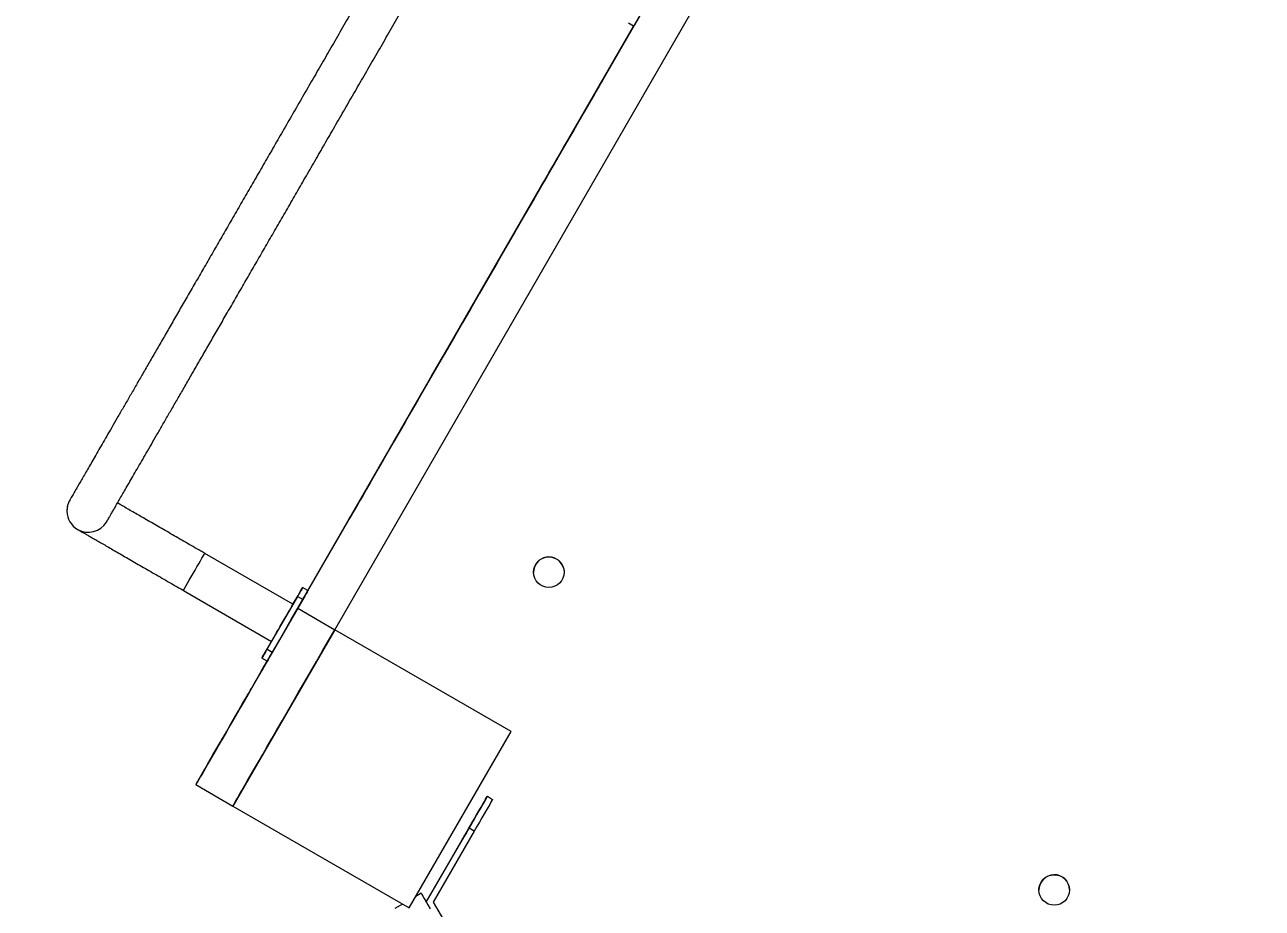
# Model space of a CAD drawing. Header units: millimetres. Extents: x -5411 to 4453, y -4856 to 4572.
# Drawn here: x -1507 to -899, y 658 to 1092 of the extents above; entities that cross this region are included whole.
import ezdxf

# ---------------------------------------------------------------- set-up
doc = ezdxf.new("R2010")
doc.units = ezdxf.units.MM
for name, color, linetype in [('DIKOM_ОБЪЕКТ', 7, 'Continuous'), ('DIKOM_РАЗМЕР_ЗОНА', 7, 'Continuous'), ('DIKOM_РАЗМЕР_ОБЪЕКТА', 7, 'Continuous')]:
    doc.layers.add(name, color=color, linetype=linetype)
doc.styles.add('style1', font='arial.ttf', dxfattribs={"width": 0.8})
doc.dimstyles.new('1-50', dxfattribs={"dimtxt": 300, "dimasz": 200, "dimexe": 100, "dimexo": 0, "dimgap": 100, "dimtad": 1, "dimdec": 0, "dimtxsty": 'style1', "dimcen": 0, "dimclrd": 7, "dimclre": 7, "dimadec": 1, "dimazin": 2, "dimtfac": 1, "dimtdec": 0, "dimtmove": 1, "dimatfit": 3, "dimfxl": 0, "dimlwd": 25, "dimlwe": 18, "dimarcsym": 0})

# ---------------------------------------------------------------- blocks, each defined once
blk = doc.blocks.new('*D18')
at = {"layer": 'Defpoints', "color": 0, "transparency": 16777216}
for p in [(2387.05, 2132.04), (-2288.17, -1197.55), (-2288.17, -4149.78)]:
    blk.add_point(p, dxfattribs=at)
at = {"layer": 'DIKOM_РАЗМЕР_ОБЪЕКТА', "color": 7, "lineweight": 18, "transparency": 16777216}
for p, q in [((2387.05, 2132.04), (2387.05, -4249.78)), ((-2288.17, -1197.55), (-2288.17, -4249.78))]:
    blk.add_line(p, q, dxfattribs=at)
at = {"layer": 'DIKOM_РАЗМЕР_ОБЪЕКТА', "color": 7, "lineweight": 25, "transparency": 16777216}
blk.add_line((2187.05, -4149.78), (-2088.17, -4149.78), dxfattribs=at)
at = {"layer": 'DIKOM_РАЗМЕР_ОБЪЕКТА', "color": 7, "transparency": 16777216}
for points in [[(-2088.17, -4116.44), (-2088.17, -4183.11), (-2288.17, -4149.78)], [(2187.05, -4116.44), (2187.05, -4183.11), (2387.05, -4149.78)]]:
    blk.add_solid(points, dxfattribs=at)
at = {"layer": 'DIKOM_РАЗМЕР_ОБЪЕКТА', "color": 0, "transparency": 16777216, "insert": (49.44, -3896.6), "char_height": 300, "attachment_point": 5, "style": 'style1'}
blk.add_mtext('4700', dxfattribs=at)
blk = doc.blocks.new('*D17')
at = {"layer": 'Defpoints', "color": 0, "transparency": 16777216}
for p in [(2072.05, 2677.64), (-4352.5, -1563.61), (-993.06, -1563.61)]:
    blk.add_point(p, dxfattribs=at)
at = {"layer": 'DIKOM_РАЗМЕР_ОБЪЕКТА', "color": 7, "lineweight": 18, "transparency": 16777216}
for p, q in [((2072.05, 2677.64), (-4452.5, 2677.64)), ((-993.06, -1563.61), (-4452.5, -1563.61))]:
    blk.add_line(p, q, dxfattribs=at)
at = {"layer": 'DIKOM_РАЗМЕР_ОБЪЕКТА', "color": 7, "lineweight": 25, "transparency": 16777216}
blk.add_line((-4352.5, 2477.64), (-4352.5, -1363.61), dxfattribs=at)
at = {"layer": 'DIKOM_РАЗМЕР_ОБЪЕКТА', "color": 7, "transparency": 16777216}
for points in [[(-4385.83, 2477.64), (-4319.17, 2477.64), (-4352.5, 2677.64)], [(-4385.83, -1363.61), (-4319.17, -1363.61), (-4352.5, -1563.61)]]:
    blk.add_solid(points, dxfattribs=at)
at = {"layer": 'DIKOM_РАЗМЕР_ОБЪЕКТА', "color": 0, "transparency": 16777216, "insert": (-4505.67, 774.58), "char_height": 300, "attachment_point": 5, "rotation": 90, "style": 'style1'}
blk.add_mtext('4200', dxfattribs=at)
blk = doc.blocks.new('*D15')
at = {"layer": 'Defpoints', "color": 0, "transparency": 16777216}
for p in [(4453.3, 2185.88), (-3812.95, -1476.34), (4453.3, -4756.32)]:
    blk.add_point(p, dxfattribs=at)
at = {"layer": 'DIKOM_РАЗМЕР_ЗОНА', "color": 7, "lineweight": 18, "transparency": 16777216}
for p, q in [((4453.3, 2185.88), (4453.3, -4856.32)), ((-3812.95, -1476.34), (-3812.95, -4856.32))]:
    blk.add_line(p, q, dxfattribs=at)
at = {"layer": 'DIKOM_РАЗМЕР_ЗОНА', "color": 7, "lineweight": 25, "transparency": 16777216}
blk.add_line((-3612.95, -4756.32), (4253.3, -4756.32), dxfattribs=at)
at = {"layer": 'DIKOM_РАЗМЕР_ЗОНА', "color": 7, "transparency": 16777216}
for points in [[(-3612.95, -4722.99), (-3612.95, -4789.66), (-3812.95, -4756.32)], [(4253.3, -4722.99), (4253.3, -4789.66), (4453.3, -4756.32)]]:
    blk.add_solid(points, dxfattribs=at)
at = {"layer": 'DIKOM_РАЗМЕР_ЗОНА', "color": 0, "transparency": 16777216, "insert": (320.18, -4503.05), "char_height": 300, "attachment_point": 5, "style": 'style1'}
blk.add_mtext('8300', dxfattribs=at)
blk = doc.blocks.new('*D16')
at = {"layer": 'Defpoints', "color": 0, "transparency": 16777216}
for p in [(-4960.5, 4571.52), (2653.3, 4571.52), (491.45, -3022.36)]:
    blk.add_point(p, dxfattribs=at)
at = {"layer": 'DIKOM_РАЗМЕР_ЗОНА', "color": 7, "lineweight": 18, "transparency": 16777216}
for p, q in [((2653.3, 4571.52), (-5060.5, 4571.52)), ((491.45, -3022.36), (-5060.5, -3022.36))]:
    blk.add_line(p, q, dxfattribs=at)
at = {"layer": 'DIKOM_РАЗМЕР_ЗОНА', "color": 7, "lineweight": 25, "transparency": 16777216}
blk.add_line((-4960.5, -2822.36), (-4960.5, 4371.52), dxfattribs=at)
at = {"layer": 'DIKOM_РАЗМЕР_ЗОНА', "color": 7, "transparency": 16777216}
for points in [[(-4993.84, 4371.52), (-4927.17, 4371.52), (-4960.5, 4571.52)], [(-4993.84, -2822.36), (-4927.17, -2822.36), (-4960.5, -3022.36)]]:
    blk.add_solid(points, dxfattribs=at)
at = {"layer": 'DIKOM_РАЗМЕР_ЗОНА', "color": 0, "transparency": 16777216, "insert": (-5213.68, 774.58), "char_height": 300, "attachment_point": 5, "rotation": 90, "style": 'style1'}
blk.add_mtext('7600', dxfattribs=at)

msp = doc.modelspace()

# ---------------------------------------------------------------- linework, layer by layer
at = {"layer": 'DIKOM_ОБЪЕКТ', "color": 7, "linetype": 'Continuous', "lineweight": 15}
for p, q in [((-1372.53, 805.77), (-1022.53, 1411.99)), ((-1354.34, 795.27), (-1004.34, 1401.49)), ((-1207.56, 1091.59), (-1367.55, 814.48)), ((-1207.54, 1091.57), (-1367.53, 814.47)), ((-1367.53, 814.47), (-1207.54, 1091.57)), ((-1207.53, 1091.57), (-1210.12, 1093.07)), ((-1245.03, 1026.68), (-1245.03, 1026.67)), ((-1245.03, 1026.66), (-1245.03, 1026.66)), ((-1367.54, 814.47), (-1252.53, 1013.69)), ((-1252.53, 1013.68), (-1367.54, 814.47)), ((-1367.54, 814.47), (-1252.53, 1013.67)), ((-1252.53, 1013.67), (-1367.53, 814.47)), ((-1252.53, 1013.67), (-1252.52, 1013.67)), ((-1485.89, 853.42), (-1485.88, 853.42)), ((-1374.87, 807.73), (-1418.18, 832.73)), ((-1256.65, 823.34), (-1256.65, 823.34)), ((-1241.66, 823.64), (-1241.66, 823.64)), ((-1428.68, 814.55), (-1385.37, 789.55)), ((-1367.53, 814.46), (-1370.12, 815.96)), ((-1370.12, 815.96), (-1370.12, 815.96)), ((-1367.53, 814.46), (-1370.12, 815.96)), ((-1370.03, 810.13), (-1385.03, 784.15)), ((-1372.62, 811.63), (-1380.12, 798.64)), ((-1370.03, 810.13), (-1372.62, 811.63)), ((-1367.53, 814.46), (-1367.53, 814.46)), ((-1372.53, 805.77), (-1354.34, 795.27)), ((-1380.12, 798.64), (-1387.62, 785.65)), ((-1354.34, 795.27), (-1404.34, 708.67)), ((-1267.74, 745.27), (-1354.34, 795.27)), ((-1354.34, 795.27), (-1354.34, 795.27)), ((-1385.03, 784.15), (-1387.62, 785.65)), ((-1387.54, 779.83), (-1397.53, 762.52)), ((-1387.54, 779.83), (-1397.53, 762.54)), ((-1387.55, 779.83), (-1397.53, 762.55)), ((-1397.53, 762.52), (-1387.54, 779.83)), ((-1397.53, 762.54), (-1387.54, 779.83)), ((-1397.53, 762.51), (-1387.53, 779.82)), ((-1390.12, 781.32), (-1390.12, 781.32)), ((-1387.53, 779.82), (-1390.12, 781.32)), ((-1397.53, 762.54), (-1397.53, 762.54)), ((-1397.53, 762.52), (-1397.53, 762.52)), ((-1317.74, 658.67), (-1267.74, 745.27)), ((-1267.74, 745.27), (-1267.74, 745.31)), ((-1267.74, 745.3), (-1267.74, 745.3)), ((-1267.74, 745.3), (-1267.74, 745.3)), ((-1420.03, 723.58), (-1420.24, 723.16)), ((-1420.22, 723.2), (-1420.03, 723.57)), ((-1420.03, 723.56), (-1420.2, 723.23)), ((-1420.17, 723.28), (-1420.03, 723.55)), ((-1420.03, 723.55), (-1420.14, 723.34)), ((-1420.11, 723.4), (-1420.03, 723.54)), ((-1420.03, 723.58), (-1420.03, 723.57)), ((-1420.03, 723.56), (-1420.03, 723.55)), ((-1420.03, 723.55), (-1420.03, 723.54)), ((-1422.53, 719.21), (-1422.53, 719.18)), ((-1422.53, 719.18), (-1404.34, 708.68)), ((-1279.37, 713.45), (-1276.78, 711.95)), ((-1404.34, 708.67), (-1404.34, 708.68)), ((-1404.34, 708.67), (-1317.74, 658.67)), ((-1309.38, 661.5), (-1288.39, 697.85)), ((-1309.38, 661.5), (-1288.39, 697.85)), ((-1309.37, 661.49), (-1288.37, 697.86)), ((-1309.37, 661.49), (-1288.37, 697.86)), ((-1285.77, 696.36), (-1305.91, 661.49)), ((-1288.38, 697.85), (-1288.39, 697.85)), ((-1285.77, 696.36), (-1288.37, 697.86)), ((-1311.87, 665.82), (-1314.48, 664.31)), ((-1008.41, 667.31), (-1008.41, 667.31)), ((-993.41, 667.62), (-993.41, 667.62)), ((-1321, 660.55), (-1324.86, 658.32)), ((-1305.91, 661.49), (-1285.77, 626.62))]:
    msp.add_line(p, q, dxfattribs=at)
at = {"layer": 'DIKOM_ОБЪЕКТ', "color": 7, "linetype": 'Continuous', "lineweight": 15, "flags": 128}
for points in [[(-1205.03, 1095.9), (-1205.51, 1095.05), (-1205.98, 1094.24), (-1206.41, 1093.49), (-1206.79, 1092.83), (-1207.1, 1092.3), (-1207.34, 1091.9), (-1207.48, 1091.65), (-1207.53, 1091.57)], [(-1347.53, 849.09), (-1347.44, 849.25), (-1347.17, 849.71), (-1346.73, 850.47), (-1346.11, 851.54), (-1345.32, 852.91), (-1344.35, 854.59), (-1343.21, 856.56), (-1341.9, 858.83), (-1340.42, 861.4), (-1338.77, 864.25), (-1336.95, 867.4), (-1334.97, 870.83), (-1332.83, 874.54), (-1330.53, 878.53), (-1328.07, 882.79), (-1325.46, 887.31), (-1322.69, 892.1), (-1319.78, 897.14), (-1316.72, 902.44), (-1313.53, 907.97), (-1310.2, 913.74), (-1306.73, 919.75), (-1303.14, 925.97), (-1299.42, 932.41), (-1295.58, 939.06), (-1291.62, 945.91), (-1287.56, 952.95), (-1283.39, 960.18), (-1279.11, 967.58), (-1274.74, 975.14), (-1270.29, 982.87), (-1265.74, 990.74), (-1261.11, 998.75), (-1256.41, 1006.9), (-1251.64, 1015.16), (-1246.81, 1023.53), (-1241.91, 1032.01), (-1236.97, 1040.57), (-1231.98, 1049.22), (-1226.95, 1057.93), (-1221.88, 1066.71), (-1216.79, 1075.53), (-1211.67, 1084.39), (-1207.53, 1091.57)], [(-1207.54, 1091.57), (-1211.67, 1084.42), (-1216.79, 1075.56), (-1221.88, 1066.73), (-1226.95, 1057.95), (-1231.98, 1049.24), (-1236.97, 1040.59), (-1241.92, 1032.03), (-1246.81, 1023.56), (-1251.64, 1015.18), (-1256.41, 1006.92), (-1261.11, 998.78), (-1265.74, 990.76), (-1270.29, 982.89), (-1274.75, 975.17), (-1279.11, 967.6), (-1283.39, 960.2), (-1287.56, 952.97), (-1291.62, 945.93), (-1295.58, 939.08), (-1299.42, 932.43), (-1303.14, 925.99), (-1306.73, 919.76), (-1310.2, 913.76), (-1313.53, 907.99), (-1316.73, 902.45), (-1319.78, 897.16), (-1322.69, 892.12), (-1325.46, 887.33), (-1328.07, 882.8), (-1330.53, 878.54), (-1332.83, 874.55), (-1334.97, 870.84), (-1336.95, 867.41), (-1338.77, 864.26), (-1340.42, 861.4), (-1341.9, 858.84), (-1343.21, 856.56), (-1344.35, 854.59), (-1345.32, 852.92), (-1346.11, 851.54), (-1346.73, 850.47), (-1347.17, 849.71), (-1347.44, 849.25), (-1347.53, 849.09)], [(-1225.98, 1059.64), (-1225.89, 1059.79), (-1225.63, 1060.24), (-1225.22, 1060.96), (-1224.69, 1061.87), (-1224.09, 1062.91), (-1223.46, 1063.99), (-1222.86, 1065.03), (-1222.34, 1065.95), (-1221.93, 1066.66), (-1221.67, 1067.11), (-1221.58, 1067.26), (-1221.67, 1067.11), (-1221.93, 1066.66), (-1222.34, 1065.95), (-1222.86, 1065.03), (-1223.46, 1063.99), (-1224.09, 1062.91), (-1224.69, 1061.87), (-1225.22, 1060.96), (-1225.63, 1060.25), (-1225.89, 1059.79), (-1225.98, 1059.64)], [(-1225.98, 1059.61), (-1225.89, 1059.77), (-1225.63, 1060.22), (-1225.22, 1060.93), (-1224.69, 1061.84), (-1224.09, 1062.88), (-1223.46, 1063.96), (-1222.86, 1065), (-1222.34, 1065.92), (-1221.92, 1066.63), (-1221.66, 1067.08), (-1221.58, 1067.23), (-1221.66, 1067.08), (-1221.92, 1066.63), (-1222.34, 1065.92), (-1222.86, 1065), (-1223.46, 1063.96), (-1224.09, 1062.88), (-1224.69, 1061.84), (-1225.22, 1060.93), (-1225.63, 1060.22), (-1225.89, 1059.77), (-1225.98, 1059.61)], [(-1252.53, 1013.69), (-1251.35, 1015.72), (-1250.21, 1017.7), (-1249.12, 1019.58), (-1248.12, 1021.32), (-1247.22, 1022.87), (-1246.46, 1024.2), (-1245.84, 1025.26), (-1245.39, 1026.04), (-1245.12, 1026.52), (-1245.03, 1026.68)], [(-1245.03, 1026.67), (-1245.12, 1026.51), (-1245.39, 1026.04), (-1245.84, 1025.26), (-1246.46, 1024.19), (-1247.22, 1022.87), (-1248.12, 1021.32), (-1249.12, 1019.58), (-1250.21, 1017.7), (-1251.35, 1015.72), (-1252.53, 1013.68)], [(-1245.03, 1026.66), (-1245.12, 1026.5), (-1245.39, 1026.02), (-1245.84, 1025.24), (-1246.46, 1024.18), (-1247.22, 1022.85), (-1248.12, 1021.3), (-1249.12, 1019.57), (-1250.21, 1017.68), (-1251.35, 1015.7), (-1252.53, 1013.67)], [(-1252.53, 1013.67), (-1251.35, 1015.7), (-1250.21, 1017.69), (-1249.12, 1019.57), (-1248.12, 1021.31), (-1247.22, 1022.86), (-1246.46, 1024.18), (-1245.84, 1025.25), (-1245.39, 1026.03), (-1245.12, 1026.5), (-1245.03, 1026.66)], [(-1428.68, 814.55), (-1428.59, 814.7), (-1428.32, 815.16), (-1427.89, 815.91), (-1427.31, 816.92), (-1426.59, 818.16), (-1425.77, 819.59), (-1424.86, 821.15), (-1423.91, 822.8), (-1422.94, 824.48), (-1421.99, 826.13), (-1421.09, 827.69), (-1420.26, 829.12), (-1419.55, 830.36), (-1418.96, 831.37), (-1418.53, 832.12), (-1418.27, 832.58), (-1418.18, 832.73)], [(-1242.07, 825.94), (-1241.71, 824.36), (-1241.66, 823.64)], [(-1374.88, 807.73), (-1374.36, 808.63), (-1373.3, 810.47), (-1372.37, 812.08), (-1371.58, 813.44), (-1370.95, 814.53), (-1370.5, 815.32), (-1370.22, 815.8), (-1370.12, 815.96)], [(-1370.12, 815.96), (-1370.17, 815.88), (-1370.31, 815.63), (-1370.55, 815.23), (-1370.86, 814.69), (-1371.24, 814.04), (-1371.67, 813.29), (-1372.14, 812.48), (-1372.62, 811.63)], [(-1367.53, 814.46), (-1367.57, 814.38), (-1367.72, 814.13), (-1367.95, 813.73), (-1368.26, 813.19), (-1368.64, 812.54), (-1369.07, 811.79), (-1369.54, 810.98), (-1370.03, 810.13)], [(-1422.53, 719.18), (-1422.43, 719.33), (-1422.16, 719.81), (-1421.71, 720.59), (-1421.07, 721.69), (-1420.26, 723.1), (-1419.28, 724.8), (-1418.12, 726.8), (-1416.8, 729.09), (-1415.31, 731.66), (-1413.68, 734.5), (-1411.89, 737.6), (-1409.95, 740.95), (-1407.88, 744.54), (-1405.68, 748.35), (-1403.36, 752.37), (-1400.93, 756.58), (-1398.39, 760.97), (-1395.76, 765.53), (-1393.05, 770.23), (-1390.26, 775.06), (-1387.4, 780.01), (-1384.49, 785.05), (-1381.54, 790.16), (-1378.55, 795.34), (-1375.54, 800.55), (-1372.53, 805.77)], [(-1380.12, 798.64), (-1379.16, 800.31), (-1378.23, 801.93), (-1377.36, 803.43), (-1376.59, 804.77), (-1375.93, 805.9), (-1375.42, 806.78), (-1375.07, 807.39), (-1374.9, 807.7), (-1374.87, 807.73)], [(-1385.37, 789.55), (-1385.35, 789.59), (-1385.17, 789.89), (-1384.82, 790.5), (-1384.31, 791.38), (-1383.66, 792.51), (-1382.89, 793.85), (-1382.02, 795.36), (-1381.09, 796.97), (-1380.12, 798.64)], [(-1404.34, 708.68), (-1404.25, 708.83), (-1403.97, 709.31), (-1403.52, 710.09), (-1402.89, 711.19), (-1402.08, 712.6), (-1401.09, 714.3), (-1399.93, 716.3), (-1398.61, 718.59), (-1397.13, 721.16), (-1395.49, 724), (-1393.7, 727.1), (-1391.76, 730.45), (-1389.69, 734.04), (-1387.5, 737.85), (-1385.18, 741.87), (-1382.74, 746.08), (-1380.21, 750.47), (-1377.58, 755.03), (-1374.86, 759.73), (-1372.07, 764.56), (-1369.21, 769.51), (-1366.31, 774.55), (-1363.35, 779.66), (-1360.37, 784.84), (-1357.36, 790.05), (-1354.34, 795.27)], [(-1390.12, 781.32), (-1390.03, 781.48), (-1389.75, 781.96), (-1389.3, 782.76), (-1388.67, 783.84), (-1387.88, 785.21), (-1386.95, 786.82), (-1385.89, 788.65), (-1385.38, 789.55)], [(-1387.62, 785.65), (-1388.11, 784.81), (-1388.58, 783.99), (-1389.01, 783.24), (-1389.39, 782.59), (-1389.7, 782.05), (-1389.93, 781.65), (-1390.08, 781.4), (-1390.12, 781.32)], [(-1385.03, 784.15), (-1385.51, 783.31), (-1385.98, 782.49), (-1386.42, 781.74), (-1386.79, 781.09), (-1387.11, 780.55), (-1387.34, 780.15), (-1387.48, 779.9), (-1387.53, 779.82)], [(-1387.53, 779.82), (-1390.26, 775.1), (-1393.05, 770.27), (-1395.76, 765.57), (-1398.39, 761.01), (-1400.93, 756.62), (-1403.36, 752.4), (-1405.68, 748.38), (-1407.88, 744.57), (-1409.95, 740.99), (-1411.89, 737.64), (-1413.68, 734.54), (-1415.32, 731.7), (-1416.8, 729.13), (-1418.12, 726.84), (-1419.28, 724.83), (-1420.26, 723.13), (-1421.07, 721.72), (-1421.71, 720.62), (-1422.16, 719.84), (-1422.44, 719.36), (-1422.53, 719.21)], [(-1390.22, 775.16), (-1390.13, 775.31), (-1389.87, 775.76), (-1389.46, 776.47), (-1388.93, 777.39), (-1388.33, 778.43), (-1387.7, 779.51), (-1387.1, 780.55), (-1386.58, 781.46), (-1386.17, 782.17), (-1385.9, 782.62), (-1385.82, 782.78), (-1385.9, 782.62), (-1386.17, 782.17), (-1386.58, 781.46), (-1387.1, 780.55), (-1387.7, 779.51), (-1388.33, 778.43), (-1388.93, 777.39), (-1389.46, 776.47), (-1389.87, 775.76), (-1390.13, 775.31), (-1390.22, 775.16)], [(-1390.22, 775.15), (-1390.13, 775.31), (-1389.87, 775.76), (-1389.46, 776.47), (-1388.93, 777.38), (-1388.33, 778.42), (-1387.7, 779.5), (-1387.1, 780.54), (-1386.57, 781.46), (-1386.16, 782.17), (-1385.9, 782.62), (-1385.82, 782.77), (-1385.9, 782.62), (-1386.16, 782.17), (-1386.57, 781.46), (-1387.1, 780.54), (-1387.7, 779.5), (-1388.33, 778.42), (-1388.93, 777.38), (-1389.46, 776.47), (-1389.87, 775.76), (-1390.13, 775.31), (-1390.22, 775.15)], [(-1399.78, 758.61), (-1399.69, 758.77), (-1399.42, 759.23), (-1399, 759.95), (-1398.46, 760.89), (-1397.85, 761.95), (-1397.21, 763.06), (-1396.59, 764.13), (-1396.05, 765.06), (-1395.63, 765.79), (-1395.37, 766.25), (-1395.28, 766.4), (-1395.37, 766.25), (-1395.63, 765.79), (-1396.05, 765.06), (-1396.59, 764.13), (-1397.21, 763.06), (-1397.85, 761.95), (-1398.46, 760.89), (-1399, 759.96), (-1399.42, 759.23), (-1399.69, 758.77), (-1399.78, 758.61)], [(-1399.78, 758.58), (-1399.68, 758.74), (-1399.42, 759.2), (-1399, 759.92), (-1398.46, 760.86), (-1397.85, 761.92), (-1397.21, 763.03), (-1396.59, 764.1), (-1396.05, 765.03), (-1395.63, 765.75), (-1395.37, 766.22), (-1395.28, 766.37), (-1395.37, 766.22), (-1395.63, 765.75), (-1396.05, 765.03), (-1396.59, 764.1), (-1397.21, 763.03), (-1397.85, 761.92), (-1398.46, 760.86), (-1399, 759.92), (-1399.42, 759.2), (-1399.68, 758.74), (-1399.78, 758.58)], [(-1420.03, 723.58), (-1419.93, 723.75), (-1419.64, 724.24), (-1419.17, 725.07), (-1418.51, 726.21), (-1417.67, 727.67), (-1416.66, 729.42), (-1415.48, 731.45), (-1414.16, 733.75), (-1412.69, 736.3), (-1411.09, 739.07), (-1409.37, 742.04), (-1407.56, 745.18), (-1405.66, 748.47), (-1403.68, 751.89), (-1401.66, 755.39), (-1399.6, 758.96), (-1397.53, 762.55)], [(-1420.03, 723.56), (-1419.93, 723.73), (-1419.64, 724.23), (-1419.17, 725.05), (-1418.51, 726.2), (-1417.67, 727.65), (-1416.66, 729.4), (-1415.48, 731.44), (-1414.15, 733.74), (-1412.69, 736.28), (-1411.09, 739.05), (-1409.37, 742.02), (-1407.56, 745.16), (-1405.66, 748.46), (-1403.68, 751.87), (-1401.66, 755.38), (-1399.6, 758.94), (-1397.53, 762.54)], [(-1397.53, 762.54), (-1399.6, 758.94), (-1401.66, 755.38), (-1403.68, 751.87), (-1405.66, 748.46), (-1407.56, 745.17), (-1409.37, 742.02), (-1411.09, 739.05), (-1412.69, 736.29), (-1414.15, 733.74), (-1415.48, 731.44), (-1416.66, 729.41), (-1417.67, 727.66), (-1418.51, 726.2), (-1419.17, 725.06), (-1419.64, 724.23), (-1419.93, 723.74), (-1420.03, 723.57)], [(-1420.03, 723.55), (-1419.93, 723.71), (-1419.64, 724.21), (-1419.17, 725.04), (-1418.51, 726.18), (-1417.67, 727.63), (-1416.66, 729.39), (-1415.48, 731.42), (-1414.15, 733.72), (-1412.68, 736.27), (-1411.09, 739.03), (-1409.37, 742), (-1407.56, 745.15), (-1405.65, 748.44), (-1403.68, 751.86), (-1401.66, 755.36), (-1399.6, 758.92), (-1397.53, 762.52)], [(-1397.53, 762.52), (-1399.6, 758.93), (-1401.66, 755.36), (-1403.68, 751.86), (-1405.65, 748.45), (-1407.56, 745.15), (-1409.37, 742.01), (-1411.09, 739.04), (-1412.69, 736.27), (-1414.15, 733.72), (-1415.48, 731.43), (-1416.66, 729.39), (-1417.67, 727.64), (-1418.51, 726.19), (-1419.17, 725.04), (-1419.64, 724.22), (-1419.93, 723.72), (-1420.03, 723.55)], [(-1397.53, 762.51), (-1399.6, 758.91), (-1401.66, 755.35), (-1403.68, 751.85), (-1405.65, 748.43), (-1407.56, 745.14), (-1409.37, 742), (-1411.09, 739.03), (-1412.68, 736.26), (-1414.15, 733.71), (-1415.48, 731.41), (-1416.66, 729.38), (-1417.67, 727.63), (-1418.51, 726.17), (-1419.17, 725.03), (-1419.64, 724.2), (-1419.93, 723.71), (-1420.03, 723.54)], [(-1288.39, 697.85), (-1287.11, 700.07), (-1285.85, 702.24), (-1284.65, 704.33), (-1283.52, 706.28), (-1282.49, 708.06), (-1281.59, 709.63), (-1280.82, 710.97), (-1280.2, 712.03), (-1279.75, 712.81), (-1279.48, 713.28), (-1279.39, 713.44)], [(-1279.37, 713.45), (-1279.47, 713.29), (-1279.74, 712.82), (-1280.19, 712.04), (-1280.8, 710.97), (-1281.57, 709.64), (-1282.48, 708.07), (-1283.51, 706.29), (-1284.64, 704.34), (-1285.84, 702.25), (-1287.09, 700.08), (-1288.37, 697.86)], [(-1288.37, 697.86), (-1287.09, 700.08), (-1285.84, 702.25), (-1284.63, 704.34), (-1283.51, 706.29), (-1282.48, 708.07), (-1281.57, 709.64), (-1280.8, 710.98), (-1280.19, 712.04), (-1279.74, 712.82), (-1279.47, 713.29), (-1279.37, 713.45)], [(-1276.78, 711.95), (-1276.87, 711.79), (-1277.14, 711.32), (-1277.59, 710.54), (-1278.2, 709.48), (-1278.97, 708.14), (-1279.88, 706.57), (-1280.91, 704.79), (-1282.04, 702.84), (-1283.24, 700.75), (-1284.49, 698.58), (-1285.77, 696.36)], [(-1291.64, 692.22), (-1291.55, 692.38), (-1291.28, 692.84), (-1290.86, 693.57), (-1290.32, 694.5), (-1289.71, 695.57), (-1289.07, 696.68), (-1288.45, 697.74), (-1287.91, 698.67), (-1287.49, 699.4), (-1287.23, 699.86), (-1287.14, 700.02), (-1287.23, 699.86), (-1287.5, 699.4), (-1287.91, 698.67), (-1288.45, 697.74), (-1289.07, 696.67), (-1289.71, 695.57), (-1290.32, 694.5), (-1290.86, 693.57), (-1291.28, 692.84), (-1291.55, 692.38), (-1291.64, 692.22)], [(-1291.62, 692.23), (-1291.53, 692.39), (-1291.27, 692.85), (-1290.85, 693.58), (-1290.31, 694.51), (-1289.69, 695.57), (-1289.05, 696.68), (-1288.44, 697.75), (-1287.9, 698.68), (-1287.48, 699.41), (-1287.21, 699.87), (-1287.12, 700.03), (-1287.21, 699.87), (-1287.48, 699.41), (-1287.9, 698.68), (-1288.44, 697.75), (-1289.05, 696.68), (-1289.69, 695.57), (-1290.31, 694.51), (-1290.85, 693.58), (-1291.27, 692.85), (-1291.53, 692.39), (-1291.62, 692.23)], [(-1311.87, 665.82), (-1311.78, 665.66), (-1311.51, 665.19), (-1311.05, 664.4), (-1310.42, 663.3), (-1309.61, 661.9), (-1308.62, 660.19), (-1307.47, 658.19)]]:
    msp.add_lwpolyline(points, dxfattribs=at)
at = {"layer": 'DIKOM_ОБЪЕКТ', "color": 7, "linetype": 'Continuous', "lineweight": 15}
for centre in [(-1249.16, 823.49), (-1000.91, 667.46)]:
    msp.add_circle(centre, 7.5, dxfattribs=at)
for centre, radius, start, end in [((-1475.39, 853.63), 10.5, 148.60701, 181.16753), ((-1475.39, 853.64), 10.5, 149.73055, 181.18119), ((-1475.39, 853.63), 10.5, 181.16753, 240), ((-1475.39, 853.63), 10.5, 240, 328.53961), ((-1249.16, 823.49), 7.5, 19.05718, 181.18119), ((-1000.91, 667.46), 7.5, 1.18119, 181.18119)]:
    msp.add_arc(centre, radius, start, end, dxfattribs=at)
for points, knots in [([(-1124.5, 1482.38), (-1124.5, 1482.38), (-1124.5, 1482.39), (-1124.54, 1482.32), (-1124.66, 1482.11), (-1124.96, 1481.6), (-1125.42, 1480.79), (-1126.05, 1479.7), (-1126.84, 1478.34), (-1127.78, 1476.7), (-1128.88, 1474.8), (-1130.13, 1472.63), (-1131.53, 1470.2), (-1133.09, 1467.5), (-1134.8, 1464.55), (-1136.65, 1461.33), (-1138.65, 1457.86), (-1140.8, 1454.14), (-1143.09, 1450.17), (-1145.53, 1445.96), (-1148.1, 1441.5), (-1150.81, 1436.81), (-1153.66, 1431.88), (-1156.63, 1426.72), (-1159.74, 1421.34), (-1162.98, 1415.74), (-1166.33, 1409.92), (-1169.81, 1403.89), (-1173.41, 1397.66), (-1177.12, 1391.23), (-1180.95, 1384.6), (-1184.88, 1377.79), (-1188.92, 1370.8), (-1193.06, 1363.63), (-1197.3, 1356.29), (-1201.63, 1348.79), (-1206.05, 1341.13), (-1210.56, 1333.32), (-1215.15, 1325.37), (-1219.81, 1317.29), (-1224.56, 1309.07), (-1229.37, 1300.73), (-1234.25, 1292.28), (-1239.19, 1283.73), (-1244.19, 1275.07), (-1249.24, 1266.32), (-1254.34, 1257.49), (-1259.48, 1248.58), (-1264.66, 1239.61), (-1269.88, 1230.57), (-1275.13, 1221.48), (-1280.4, 1212.34), (-1285.69, 1203.17), (-1291.01, 1193.97), (-1296.33, 1184.76), (-1301.66, 1175.52), (-1306.99, 1166.29), (-1312.32, 1157.05), (-1317.65, 1147.83), (-1322.96, 1138.63), (-1328.25, 1129.46), (-1333.53, 1120.32), (-1338.78, 1111.23), (-1344, 1102.19), (-1349.18, 1093.21), (-1354.33, 1084.3), (-1359.43, 1075.46), (-1364.48, 1066.71), (-1369.48, 1058.05), (-1374.43, 1049.49), (-1379.31, 1041.03), (-1384.13, 1032.69), (-1388.87, 1024.47), (-1393.55, 1016.37), (-1398.14, 1008.41), (-1402.65, 1000.6), (-1407.08, 992.93), (-1411.42, 985.42), (-1415.66, 978.07), (-1419.8, 970.89), (-1423.85, 963.89), (-1427.79, 957.07), (-1431.62, 950.43), (-1435.34, 943.99), (-1438.94, 937.75), (-1442.43, 931.71), (-1445.79, 925.88), (-1449.03, 920.27), (-1452.15, 914.87), (-1455.13, 909.7), (-1457.99, 904.76), (-1460.71, 900.05), (-1463.29, 895.58), (-1465.73, 891.36), (-1468.03, 887.37), (-1470.19, 883.64), (-1472.2, 880.15), (-1474.06, 876.92), (-1475.78, 873.95), (-1477.34, 871.24), (-1478.75, 868.8), (-1480.02, 866.61), (-1481.12, 864.7), (-1482.07, 863.05), (-1482.87, 861.67), (-1483.51, 860.57), (-1483.99, 859.73), (-1484.31, 859.18), (-1484.44, 858.95), (-1484.46, 858.92), (-1484.46, 858.92)], [0, 0, 0, 0, 0.000426, 0.004266, 0.011794, 0.021013, 0.030455, 0.039925, 0.049402, 0.058881, 0.06836, 0.07784, 0.087321, 0.096801, 0.106282, 0.115763, 0.125243, 0.134724, 0.144205, 0.153686, 0.163166, 0.172647, 0.182128, 0.191609, 0.20109, 0.21057, 0.220051, 0.229532, 0.239013, 0.248494, 0.257975, 0.267456, 0.276936, 0.286417, 0.295898, 0.305379, 0.31486, 0.324341, 0.333821, 0.343302, 0.352783, 0.362264, 0.371745, 0.381226, 0.390707, 0.400187, 0.409668, 0.419149, 0.42863, 0.438111, 0.447592, 0.457073, 0.466553, 0.476034, 0.485515, 0.494996, 0.504477, 0.513958, 0.523439, 0.532919, 0.5424, 0.551881, 0.561362, 0.570843, 0.580324, 0.589805, 0.599285, 0.608766, 0.618247, 0.627728, 0.637209, 0.64669, 0.656171, 0.665651, 0.675132, 0.684613, 0.694094, 0.703575, 0.713056, 0.722536, 0.732017, 0.741498, 0.750979, 0.76046, 0.769941, 0.779422, 0.788902, 0.798383, 0.807864, 0.817345, 0.826826, 0.836307, 0.845787, 0.855268, 0.864749, 0.87423, 0.88371, 0.893191, 0.902672, 0.912153, 0.921633, 0.931114, 0.940594, 0.950074, 0.959554, 0.969033, 0.97851, 0.987981, 0.997424, 1, 1, 1, 1]), ([(-1466.43, 848.16), (-1466.43, 848.16), (-1466.41, 848.19), (-1466.38, 848.23), (-1466.35, 848.29), (-1466.33, 848.33), (-1466.31, 848.36), (-1466.29, 848.39), (-1466.23, 848.49), (-1466.06, 848.79), (-1465.7, 849.41), (-1465.17, 850.32), (-1464.49, 851.5), (-1463.66, 852.95), (-1462.66, 854.67), (-1461.52, 856.65), (-1460.22, 858.91), (-1458.76, 861.42), (-1457.16, 864.2), (-1455.4, 867.24), (-1453.5, 870.53), (-1451.45, 874.08), (-1449.26, 877.88), (-1446.92, 881.93), (-1444.44, 886.22), (-1441.83, 890.76), (-1439.07, 895.52), (-1436.18, 900.53), (-1433.16, 905.75), (-1430.02, 911.21), (-1426.74, 916.88), (-1423.35, 922.76), (-1419.83, 928.85), (-1416.19, 935.15), (-1412.44, 941.64), (-1408.59, 948.33), (-1404.62, 955.2), (-1400.55, 962.25), (-1396.38, 969.47), (-1392.11, 976.86), (-1387.75, 984.41), (-1383.3, 992.12), (-1378.77, 999.97), (-1374.15, 1007.96), (-1369.46, 1016.09), (-1364.69, 1024.35), (-1359.86, 1032.72), (-1354.96, 1041.2), (-1350, 1049.79), (-1344.99, 1058.48), (-1339.92, 1067.25), (-1334.81, 1076.11), (-1329.65, 1085.04), (-1324.46, 1094.04), (-1319.23, 1103.09), (-1313.97, 1112.2), (-1308.69, 1121.34), (-1303.39, 1130.52), (-1298.07, 1139.73), (-1294.11, 1146.6), (-1291.92, 1150.4), (-1291.5, 1151.12)], [0, 0, 0, 0, 0.000048, 0.000271, 0.000593, 0.001231, 0.002764, 0.006073, 0.015814, 0.034161, 0.053554, 0.072809, 0.092043, 0.11127, 0.130496, 0.14972, 0.168943, 0.188166, 0.207389, 0.226612, 0.245835, 0.265057, 0.28428, 0.303502, 0.322724, 0.341947, 0.361169, 0.380392, 0.399614, 0.418837, 0.438059, 0.457281, 0.476504, 0.495726, 0.514948, 0.534171, 0.553393, 0.572615, 0.591838, 0.61106, 0.630282, 0.649505, 0.668727, 0.687949, 0.707172, 0.726394, 0.745616, 0.764839, 0.784061, 0.803283, 0.822506, 0.841728, 0.86095, 0.880173, 0.899395, 0.918617, 0.93784, 0.957062, 0.976284, 0.995507, 1, 1, 1, 1]), ([(-1418.18, 832.73), (-1418.84, 833.12), (-1420.75, 834.22), (-1423.92, 836.05), (-1427.66, 838.21), (-1431.34, 840.33), (-1434.95, 842.42), (-1438.48, 844.45), (-1441.9, 846.43), (-1445.19, 848.33), (-1448.34, 850.15), (-1451.33, 851.88), (-1454.15, 853.5), (-1456.78, 855.02), (-1459.09, 856.36), (-1460.43, 857.13), (-1461.04, 857.48)], [0, 0, 0, 0, 0.039325, 0.114091, 0.188868, 0.263645, 0.338423, 0.4132, 0.487977, 0.562755, 0.637532, 0.712309, 0.787087, 0.861866, 0.936643, 1, 1, 1, 1]), ([(-1480.43, 844.42), (-1480.39, 844.4), (-1480.25, 844.32), (-1479.76, 844.04), (-1478.93, 843.56), (-1477.83, 842.93), (-1476.47, 842.14), (-1474.86, 841.21), (-1473.01, 840.14), (-1470.92, 838.93), (-1468.61, 837.6), (-1466.09, 836.15), (-1463.37, 834.58), (-1460.47, 832.9), (-1457.4, 831.13), (-1454.18, 829.27), (-1450.83, 827.34), (-1447.36, 825.33), (-1443.79, 823.27), (-1440.14, 821.17), (-1436.43, 819.02), (-1432.75, 816.9), (-1430.16, 815.4), (-1428.82, 814.63), (-1428.68, 814.55)], [0, 0, 0, 0, 0.022198, 0.070139, 0.118808, 0.167564, 0.216339, 0.265122, 0.313907, 0.362694, 0.411482, 0.460269, 0.509058, 0.557846, 0.606635, 0.655424, 0.704213, 0.753002, 0.801791, 0.85058, 0.899369, 0.948158, 0.994382, 1, 1, 1, 1])]:
    msp.add_open_spline(points, degree=3, knots=knots, dxfattribs=at)

# ---------------------------------------------------------------- dimensions: what is measured, and where the dimension line sits
at = {"layer": 'DIKOM_РАЗМЕР_ЗОНА'}
dim = msp.add_linear_dim(base=(-4960.5, 4571.52), p1=(491.45, -3022.36), p2=(2653.3, 4571.52), angle=90, text='7600', dimstyle='1-50', dxfattribs=at)
dim.commit()
dim.dimension.update_dxf_attribs({"geometry": '*D16', "text_midpoint": (-4960.5, 774.58), "dimtype": 160})
dim = msp.add_linear_dim(base=(4453.3, -4756.32), p1=(-3812.95, -1476.34), p2=(4453.3, 2185.88), text='8300', dimstyle='1-50', dxfattribs=at)
dim.commit()
dim.dimension.update_dxf_attribs({"geometry": '*D15', "text_midpoint": (320.18, -4756.32), "dimtype": 160})
at = {"layer": 'DIKOM_РАЗМЕР_ОБЪЕКТА'}
dim = msp.add_linear_dim(base=(-4352.5, -1563.61), p1=(2072.05, 2677.64), p2=(-993.06, -1563.61), angle=90, text='4200', dimstyle='1-50', dxfattribs=at)
dim.commit()
dim.dimension.update_dxf_attribs({"geometry": '*D17', "text_midpoint": (-4252.5, 774.58), "dimtype": 160})
dim = msp.add_linear_dim(base=(-2288.17, -4149.78), p1=(2387.05, 2132.04), p2=(-2288.17, -1197.55), text='4700', dimstyle='1-50', dxfattribs=at)
dim.commit()
dim.dimension.update_dxf_attribs({"geometry": '*D18', "text_midpoint": (49.44, -4149.78), "dimtype": 160})

doc.saveas('drawing.dxf')
